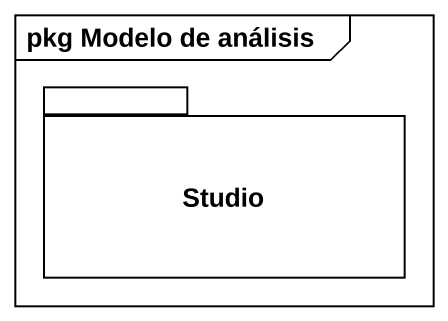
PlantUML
@startuml
mainframe pkg Modelo de análisis
package Studio {
}
@enduml
